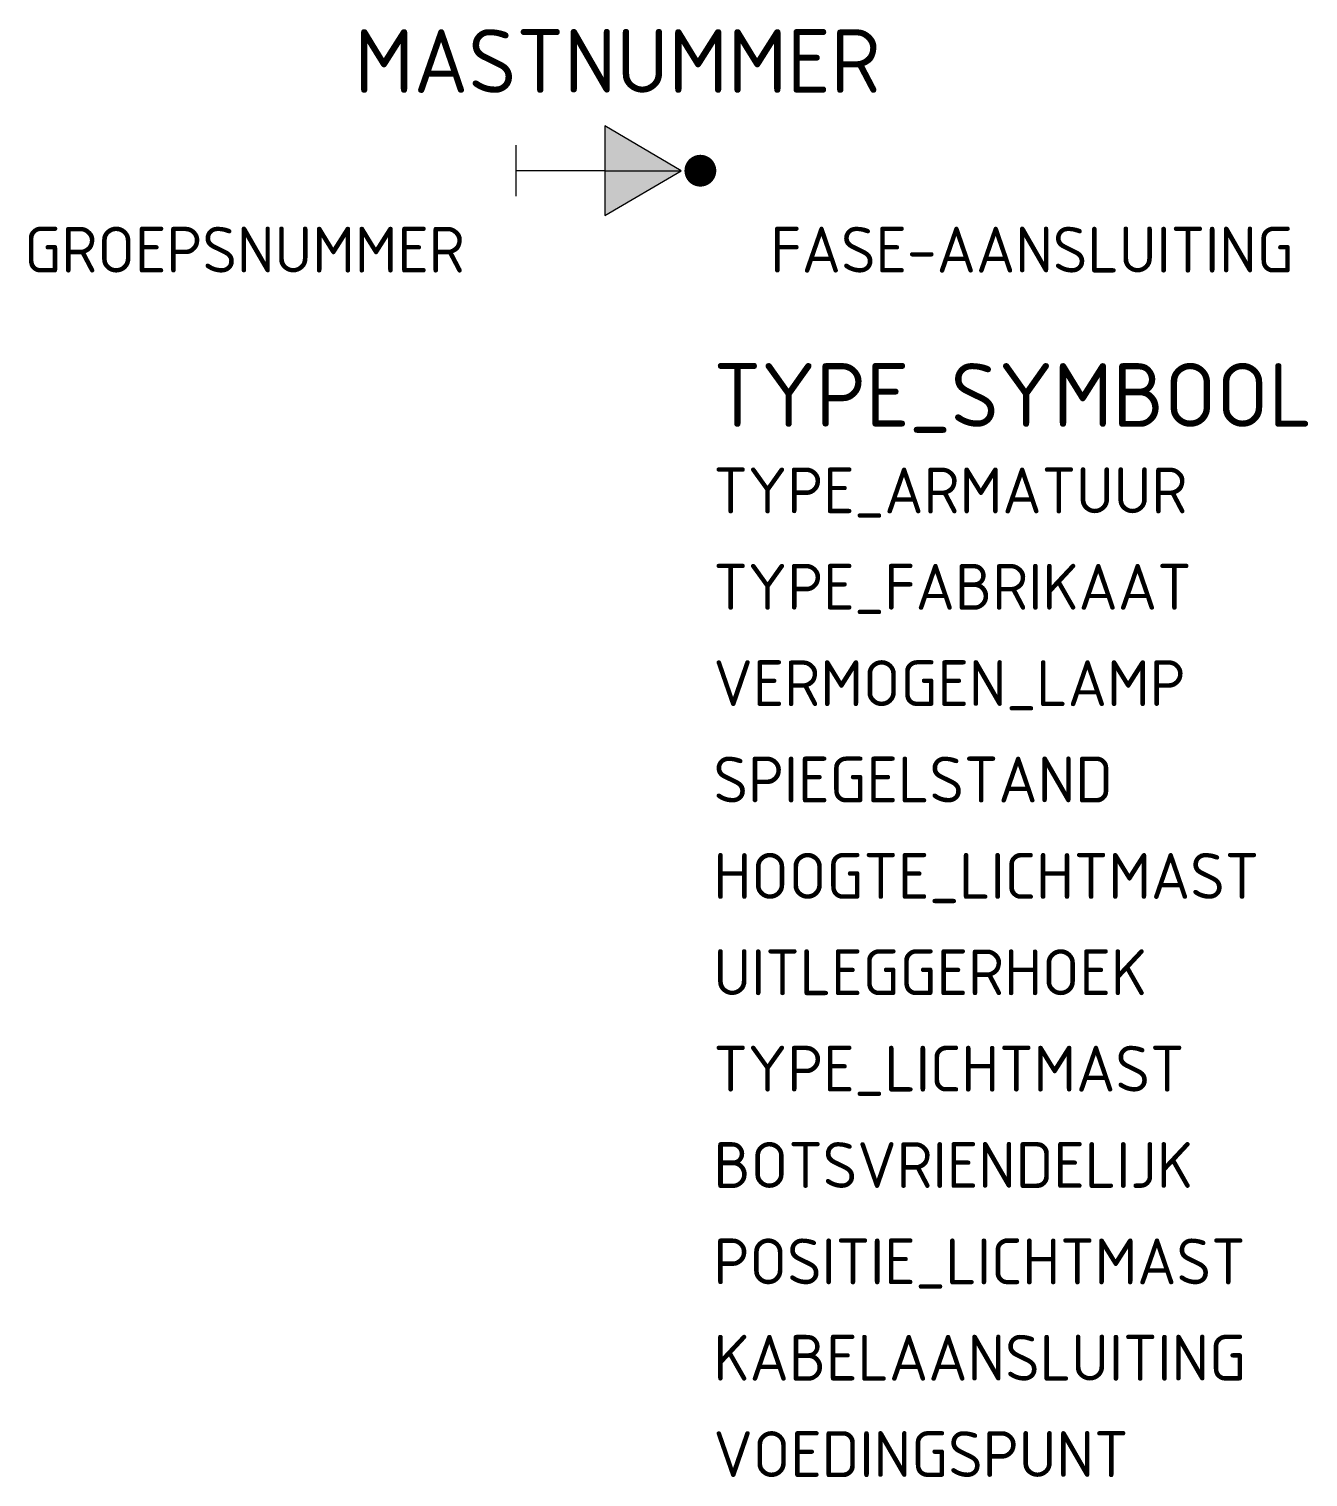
# Model space of a CAD drawing. Extents: x -19.1 to 31.1, y -51.3 to 5.6.
import ezdxf
from ezdxf.enums import TextEntityAlignment as Align

# ---------------------------------------------------------------- set-up
doc = ezdxf.new("R2010")
doc.units = 0
doc.header["$LTSCALE"] = 5
doc.header["$MEASUREMENT"] = 0
doc.layers.get('0').update_dxf_attribs({"linetype": 'CONTINUOUS'})
doc.layers.add('N-WE-KL-ET-T18', color=1, linetype='CONTINUOUS', lineweight=18)
doc.layers.add('N-WE-KL-ET-T25', color=7, linetype='CONTINUOUS', lineweight=25)
doc.styles.add('NLCS-ISO', font='NLCS-ISO.ttf')

msp = doc.modelspace()

# ---------------------------------------------------------------- linework, layer by layer
at = {"flags": 128}
for points in [[(3.493, 1.757), (3.493, -1.757)], [(3.493, -1.757), (6.493, 0), (3.493, 1.757)], [(0, 1), (0, -1)], [(3.493, 0), (0, 0)], [(3.493, 0), (6.5, 0)]]:
    msp.add_lwpolyline(points, dxfattribs=at)
at = {"const_width": 0.625, "flags": 128}
msp.add_lwpolyline([(6.938, 0, 1), (7.562, 0, 1)], format="xyb", close=True, dxfattribs=at)
msp.add_solid([(3.493, 1.757), (3.493, -1.757), (6.493, 0)])

# ---------------------------------------------------------------- texts
at = {"layer": 'N-WE-KL-ET-T18', "linetype": 'ByBlock', "style": 'NLCS-ISO'}
msp.add_attdef('GROEPSNUMMER', text='', height=1.8, dxfattribs=at).set_placement((-2, -4), align=Align.RIGHT)
msp.add_attdef('FASE-AANSLUITING', (10, -4), '', height=1.8, dxfattribs=at)
at = {"layer": 'N-WE-KL-ET-T18', "linetype": 'ByBlock', "style": 'NLCS-ISO', "flags": 1}
for tag, p, s in [('TYPE_ARMATUUR', (7.765, -13.456), 'IPSO SON-T'), ('TYPE_FABRIKAAT', (7.765, -17.24), ''), ('VERMOGEN_LAMP', (7.765, -21.025), '2x400W'), ('SPIEGELSTAND', (7.765, -24.809), 'Vlakglas 35/115/5'), ('HOOGTE_LICHTMAST', (7.765, -28.594), '18m'), ('UITLEGGERHOEK', (7.765, -32.378), '5°'), ('TYPE_LICHTMAST', (7.765, -36.163), 'Enkele PAALTOPMAST'), ('BOTSVRIENDELIJK', (7.765, -39.947), 'Ja'), ('POSITIE_LICHTMAST', (7.765, -43.732), 'Rechts'), ('KABELAANSLUITING', (7.765, -47.516), 'EO-YMeKaszh 4x2,5mm² (d.m.v. aftakmof)'), ('VOEDINGSPUNT', (7.765, -51.301), '')]:
    msp.add_attdef(tag, p, s, height=1.8, dxfattribs=at)
at = {"layer": 'N-WE-KL-ET-T25', "linetype": 'ByBlock', "style": 'NLCS-ISO'}
msp.add_attdef('MASTNUMMER', text='', height=2.5, dxfattribs=at).set_placement((4, 4.31), align=Align.MIDDLE)
at = {"layer": 'N-WE-KL-ET-T25', "linetype": 'ByBlock', "style": 'NLCS-ISO', "flags": 1}
msp.add_attdef('TYPE_SYMBOOL', (7.765, -10.056), 'B', height=2.5, dxfattribs=at)

doc.saveas('drawing.dxf')
